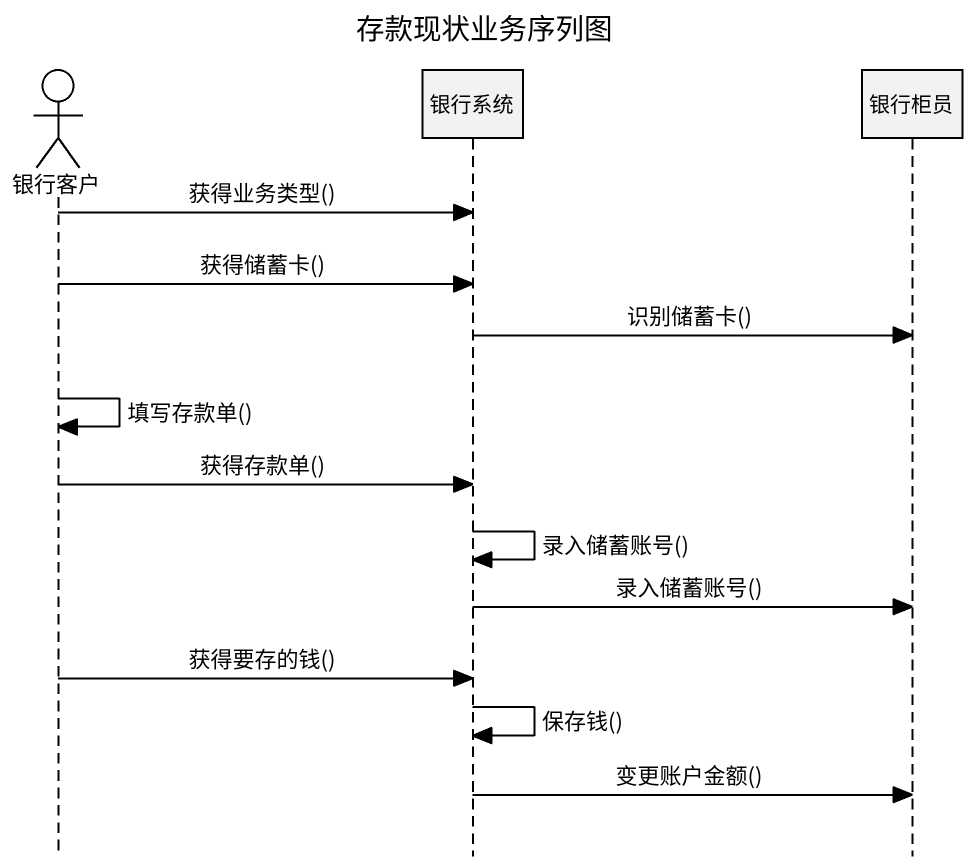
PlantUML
@startuml
title 存款现状业务序列图
hide footbox
actor 银行客户
participant 银行系统
participant 银行柜员

银行客户 -> 银行系统 : 获得业务类型()
银行客户 -> 银行系统 : 获得储蓄卡()
银行系统 -> 银行柜员 : 识别储蓄卡()
银行客户 -> 银行客户 : 填写存款单()
银行客户 -> 银行系统 : 获得存款单()
银行系统 -> 银行系统 : 录入储蓄账号()
银行系统 -> 银行柜员 : 录入储蓄账号()
银行客户 -> 银行系统 : 获得要存的钱()
银行系统 -> 银行系统 : 保存钱()
银行系统 -> 银行柜员 : 变更账户金额()
@enduml
